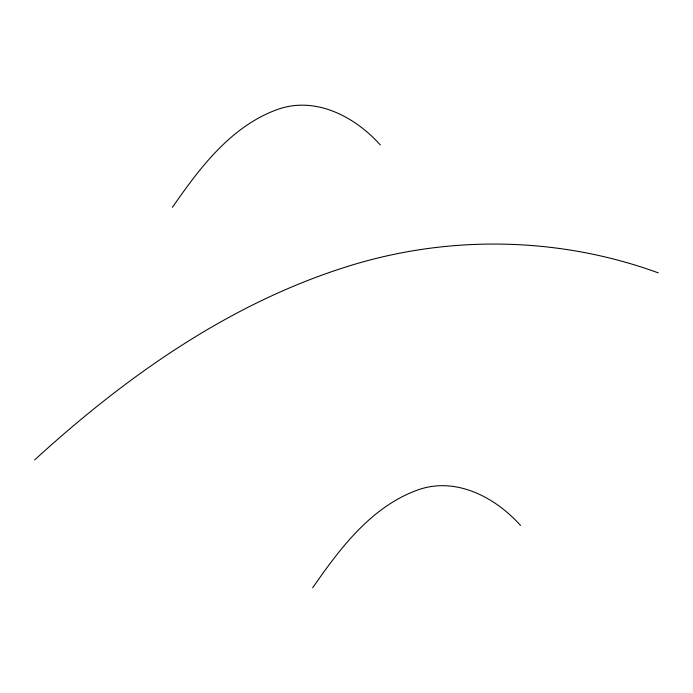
<?xml version="1.0" encoding="UTF-8"?>
<svg xmlns="http://www.w3.org/2000/svg" width="693" height="693" viewBox="0 0 693 693"><rect width="100%" height="100%" fill="white"/><g stroke="black" fill="none" stroke-linecap="round" stroke-linejoin="round"><path stroke-width="1.04" d="M172.436 207.311C200.008 167.515 231.904 124.983 279.565 108.758C317.056 96.526 355.674 117.342 380.336 144.984M312.664 587.82C340.237 548.033 372.132 505.492 419.793 489.267C457.293 477.035 495.902 497.851 520.564 525.493M34.65 459.901C126.472 376.004 231.211 302.027 351.264 265.315C451.056 234.771 560.256 237.006 658.35 272.903"/></g></svg>
